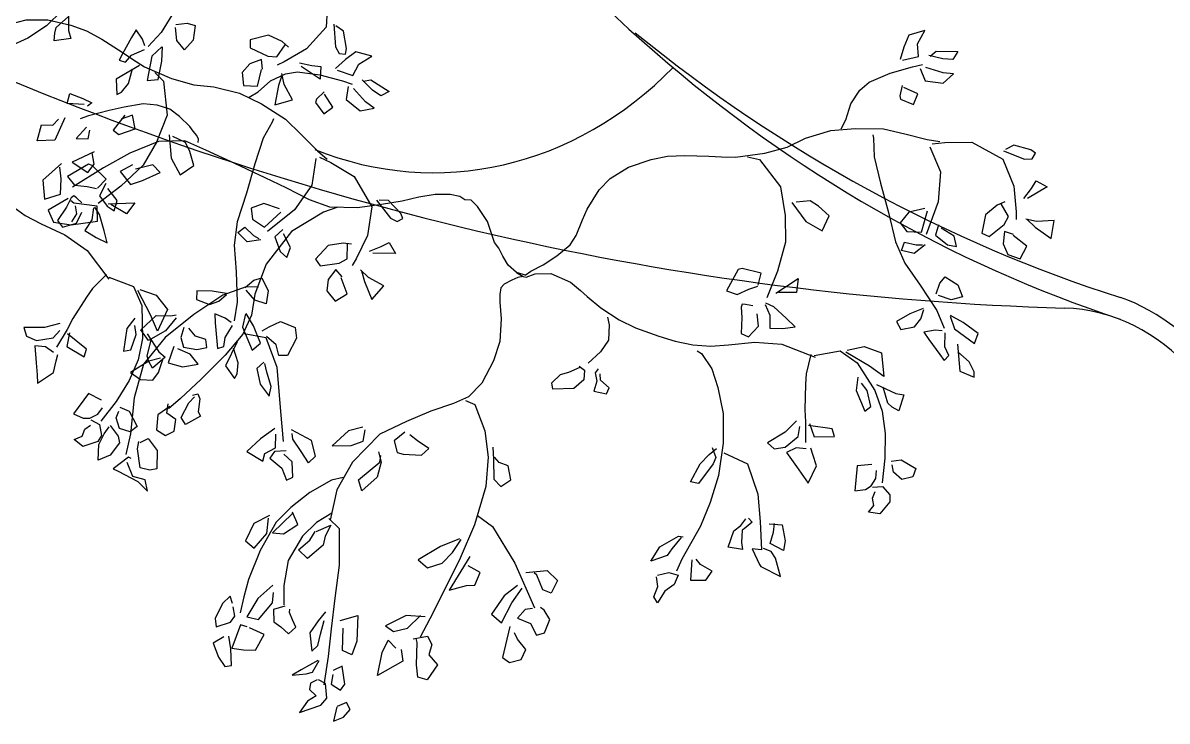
# Model space of a CAD drawing. Header units: millimetres. Extents: x 87938 to 265635, y 330093 to 434310.
# Drawn here: x 233626 to 236087, y 366964 to 368466 of the extents above; entities that cross this region are included whole.
import ezdxf

# ---------------------------------------------------------------- set-up
doc = ezdxf.new("R2010")
doc.units = ezdxf.units.MM

# ---------------------------------------------------------------- blocks, each defined once
blk = doc.blocks.new('A$C02942DF4')
at = {"linetype": 'Continuous'}
for p, q in [((952.6, 2322.6), (928.7, 2299)), ((962.2, 2324.5), (962.4, 2291.6)), ((1129, 2328.8), (1104.5, 2289)), ((943.5, 2296.3), (962.5, 2313.5)), ((1127.4, 2301), (1144.6, 2303.1)), ((1144.6, 2303.1), (1156.8, 2299.4)), ((928.7, 2299), (899.9, 2280.3)), ((940.3, 2276), (941.2, 2287.6)), ((941.2, 2287.6), (943.5, 2296.3)), ((962.4, 2291.6), (965.8, 2279.5)), ((1066.1, 2293), (1058.9, 2281.1)), ((1075.9, 2278.5), (1066.1, 2293)), ((1104.5, 2289), (1084.9, 2267.4)), ((1128.9, 2276.5), (1126.5, 2296.6)), ((1156.8, 2299.4), (1153.8, 2277.1)), ((1369.8, 2301.6), (1372.4, 2266.7)), ((1384.7, 2291), (1373.2, 2299.2)), ((1389.4, 2264.1), (1384.7, 2291)), ((2277.7, 2292.1), (2253, 2284.9)), ((2266.7, 2271.3), (2277.7, 2292.1)), ((899.9, 2280.3), (865.2, 2264.3)), ((965.8, 2279.5), (940.3, 2276)), ((1058.9, 2281.1), (1045.4, 2256.2)), ((1079.7, 2268.1), (1075.9, 2278.5)), ((1140.5, 2262.3), (1128.9, 2276.5)), ((1153.8, 2277.1), (1140.5, 2262.3)), ((1269.3, 2284.7), (1241.4, 2277.5)), ((1241.4, 2277.5), (1241.6, 2265.2)), ((1290.6, 2274.7), (1269.3, 2284.7)), ((1282.1, 2251.3), (1295.1, 2269.9)), ((1300.3, 2266.2), (1290.6, 2274.7)), ((2253, 2284.9), (2245.6, 2266.5)), ((2268.1, 2251.9), (2266.7, 2271.3)), ((1045.4, 2256.2), (1039.9, 2246.3)), ((1050, 2243.2), (1059.3, 2253.9)), ((1059.3, 2253.9), (1078.8, 2262.9)), ((1090.4, 2252.6), (1083.3, 2215)), ((1105.5, 2267), (1090.4, 2252.6)), ((1105.5, 2244.6), (1106.6, 2266.9)), ((1241.6, 2265.2), (1268.4, 2252.4)), ((1268.4, 2252.4), (1282.1, 2251.3)), ((1372.4, 2266.7), (1377.9, 2256.5)), ((1377.9, 2256.5), (1387.9, 2255.5)), ((1403.6, 2259), (1387.7, 2247.1)), ((1387.9, 2255.5), (1389.4, 2264.1)), ((1428.4, 2252.3), (1403.6, 2259)), ((1408.2, 2240.2), (1428.4, 2252.3)), ((2245.6, 2266.5), (2239.9, 2247.1)), ((2243.4, 2246.1), (2268.1, 2251.9)), ((2305.4, 2248.1), (2283.7, 2253.6)), ((2285.9, 2252.6), (2295, 2260.1)), ((2295, 2260.1), (2328.4, 2259.7)), ((2328.4, 2259.7), (2320.8, 2247.1)), ((1071.2, 2238.3), (1035.6, 2217.2)), ((1039.9, 2246.3), (1050, 2243.2)), ((1054.6, 2210.5), (1060.8, 2233.1)), ((1099.9, 2216.7), (1105.5, 2244.6)), ((1240.7, 2240.8), (1229, 2227.4)), ((1258.8, 2247.2), (1240.7, 2240.8)), ((1260.4, 2232.5), (1258.8, 2247.2)), ((1317.3, 2242.1), (1336.2, 2238)), ((1348.8, 2217), (1319.9, 2236.7)), ((1336.2, 2238), (1349.7, 2236.5)), ((1349.7, 2236.5), (1348.8, 2217)), ((1387.7, 2247.1), (1372.7, 2233.4)), ((1399.3, 2222.9), (1408.2, 2240.2)), ((2270.6, 2233.5), (2278.3, 2214.4)), ((2305.7, 2227), (2279.3, 2235.2)), ((2320.8, 2247.1), (2305.4, 2248.1)), ((1035.6, 2217.2), (1036.6, 2193.5)), ((1083.3, 2215), (1099.9, 2216.7)), ((1094.9, 2227.2), (1108.3, 2214)), ((1229, 2227.4), (1231.3, 2207.2)), ((1252.8, 2206.5), (1258.8, 2232.1)), ((1290.5, 2224), (1285.1, 2207.5)), ((1293.7, 2209.1), (1290, 2225.9)), ((1375.2, 2230.7), (1399.3, 2222.9)), ((1429.3, 2200.4), (1413.6, 2216.3)), ((1414.9, 2214.2), (1426.6, 2216)), ((1426.6, 2216), (1455, 2198.3)), ((2321.9, 2225.3), (2305.7, 2227)), ((2305.7, 2210.7), (2321.9, 2225.3)), ((1036.6, 2193.5), (1043.9, 2197.2)), ((1043.9, 2197.2), (1054.6, 2210.5)), ((1108.3, 2214), (1114.1, 2161.5)), ((1231.3, 2207.2), (1252.8, 2206.5)), ((1285.1, 2207.5), (1279.5, 2177.8)), ((1306.4, 2185.4), (1293.7, 2209.1)), ((1354.9, 2197.7), (1343.5, 2186.2)), ((1391.9, 2205.9), (1388.6, 2185.6)), ((1418.6, 2182.2), (1400.3, 2202.8)), ((1441.9, 2191.5), (1429.3, 2200.4)), ((1455, 2198.3), (1441.9, 2191.5)), ((2243.1, 2207.3), (2239.3, 2191.6)), ((2267, 2194.3), (2245.6, 2204.2)), ((2278.3, 2214.4), (2305.7, 2210.7)), ((960.1, 2179.7), (964.5, 2195.3)), ((986.4, 2178), (960.1, 2179.7)), ((964.5, 2195.3), (984.2, 2187.5)), ((984.2, 2187.5), (997.9, 2180.7)), ((997.9, 2180.7), (991.4, 2175.6)), ((1279.5, 2177.8), (1306.4, 2185.4)), ((1343.5, 2186.2), (1341.8, 2181.3)), ((1341.8, 2181.3), (1354.5, 2163.6)), ((1368.6, 2174.2), (1355.4, 2193.8)), ((1388.6, 2185.6), (1410.1, 2168.2)), ((1431.6, 2172.3), (1418.6, 2182.2)), ((2239.3, 2191.6), (2240.4, 2186.5)), ((2240.4, 2186.5), (2260.4, 2178)), ((2260.4, 2178), (2267, 2194.3)), ((1354.5, 2163.6), (1368.6, 2174.2)), ((1410.1, 2168.2), (1431.6, 2172.3)), ((914, 2122.4), (920.9, 2147)), ((920.9, 2147), (938.4, 2146.6)), ((938.4, 2146.6), (946.9, 2155.5)), ((956.5, 2157.5), (941.4, 2123.1)), ((1049, 2161.6), (1030.9, 2138.8)), ((1060.5, 2161.6), (1043.2, 2155.5)), ((1064.9, 2140.8), (1060.5, 2161.6)), ((1114.1, 2161.5), (1097.5, 2120.2)), ((1275.2, 2151.1), (1261.1, 2126.6)), ((1277.2, 2156.3), (1275.2, 2151.1)), ((989.7, 2143.2), (974.1, 2125.8)), ((992.7, 2125.2), (995.2, 2138.8)), ((1030.9, 2138.8), (1039.4, 2132.3)), ((1039.4, 2132.3), (1064.9, 2140.8)), ((1116.7, 2131.6), (1119.8, 2095.9)), ((1142.1, 2119.5), (1122.7, 2128.8)), ((2198.1, 2131.6), (2199.1, 2126.2)), ((941.4, 2123.1), (914, 2122.4)), ((974.1, 2125.8), (992.7, 2125.2)), ((1097.5, 2120.2), (1076.9, 2084.9)), ((1148.9, 2105.8), (1142.1, 2119.5)), ((1261.1, 2126.6), (1248.5, 2086.8)), ((2199.1, 2126.2), (2199.7, 2097.9)), ((2414.3, 2115.6), (2401.9, 2108.8)), ((2440.6, 2108.5), (2414.3, 2115.6)), ((1001.8, 2105.4), (967.8, 2089.4)), ((1001.5, 2086.3), (998.5, 2103.7)), ((1119.8, 2095.9), (1133.8, 2070.3)), ((1154.9, 2084.6), (1148.9, 2105.8)), ((2005.5, 2097.9), (2023.8, 2093.5)), ((2023.8, 2093.5), (2055.9, 2051.6)), ((2199.7, 2097.9), (2209.6, 2057.4)), ((2398.4, 2106.8), (2431, 2094.2)), ((2431, 2094.2), (2442.5, 2094.8)), ((2447.8, 2103.4), (2440.6, 2108.5)), ((2442.5, 2094.8), (2447.8, 2103.4)), ((951.3, 2087.7), (922.8, 2062.1)), ((951, 2063.8), (949.1, 2081.9)), ((992.8, 2086.4), (960.6, 2067.6)), ((967.8, 2089.4), (991.9, 2073.7)), ((991.9, 2073.7), (1001.5, 2086.3)), ((998.7, 2084.4), (992.8, 2086.4)), ((1020.3, 2063.4), (998.7, 2084.4)), ((1060.8, 2085.3), (1041.8, 2075.4)), ((1041.8, 2075.4), (1057.7, 2055)), ((1076.9, 2084.9), (1042.9, 2052.8)), ((1091.7, 2085.6), (1065.1, 2078.8)), ((1103.3, 2073.7), (1091.7, 2085.6)), ((1133.8, 2070.3), (1154.9, 2084.6)), ((1248.5, 2086.8), (1235.6, 2042.1)), ((922.8, 2062.1), (925.5, 2032.5)), ((950.2, 2040.3), (951, 2063.8)), ((960.6, 2067.6), (971.7, 2054.2)), ((1006.6, 2049.8), (1020.3, 2063.4)), ((1019.9, 2057), (1009.7, 2038)), ((1057.7, 2055), (1076.1, 2061.5)), ((1076.1, 2061.5), (1103.3, 2073.7)), ((2209.6, 2057.4), (2221.7, 2012.4)), ((2441.4, 2049.2), (2448.6, 2060.8)), ((2448.6, 2060.8), (2465.9, 2051.6)), ((925.5, 2032.5), (950.2, 2040.3)), ((971.7, 2054.2), (990.9, 2052.1)), ((990.9, 2052.1), (1005.1, 2049)), ((1042.9, 2052.8), (1008, 2026.2)), ((1036.9, 2030.5), (1022.9, 2048.9)), ((1235.6, 2042.1), (1221.4, 1997.8)), ((2055.9, 2051.6), (2063.1, 2007.6)), ((2429.6, 2033.9), (2441.4, 2049.2)), ((2465.9, 2051.6), (2435.7, 2033.9)), ((961.7, 2033.5), (931, 2015.8)), ((966.6, 2034.6), (959.4, 2020.2)), ((970.5, 2026.4), (965.9, 2030.1)), ((970.4, 2037.8), (966.6, 2034.6)), ((974.7, 2034.8), (970.4, 2037.8)), ((1006.4, 2021.9), (970.5, 2026.4)), ((972.4, 2022.6), (974.4, 2010)), ((982.9, 2027.1), (974.7, 2034.8)), ((1006.7, 1998.8), (1006.4, 2021.9)), ((1009.7, 2038), (1021.5, 2021.9)), ((1021.5, 2021.9), (1032.5, 2014.5)), ((1023.2, 2025.4), (1064.3, 2027.1)), ((1051.4, 2009.9), (1027.4, 2024.4)), ((1032.5, 2014.5), (1036.9, 2030.5)), ((1064.3, 2027.1), (1051.4, 2009.9)), ((1262.6, 2026.2), (1243.1, 2018.9)), ((1286.5, 2018), (1262.6, 2026.2)), ((1435.6, 2031.3), (1457, 2003.6)), ((1453.8, 2030.6), (1439.7, 2031.2)), ((1472.6, 2010.9), (1453.8, 2030.6)), ((2073.6, 2027.4), (2094.8, 1998.4)), ((2101.6, 2030.1), (2080.2, 2028.1)), ((2114.5, 2021.9), (2101.6, 2030.1)), ((2130.7, 2007), (2114.5, 2021.9)), ((2388.8, 2023.6), (2370.7, 2008.7)), ((2400.6, 2028.8), (2388.8, 2023.6)), ((2406.3, 2005.9), (2395.1, 2025.7)), ((931, 2015.8), (939, 1997.1)), ((959.4, 2020.2), (945.6, 1999.9)), ((974.4, 2010), (966.7, 1997.8)), ((974.6, 1995.9), (982.6, 2012.9)), ((1000.5, 2019.2), (998.2, 2001.1)), ((1009.7, 2008.9), (1002.5, 2020.4)), ((1017.1, 1984.1), (1009.7, 2008.9)), ((1243.1, 2018.9), (1244.7, 2001.9)), ((1263.6, 1989.7), (1288.5, 2012.9)), ((1353.9, 2012.7), (1304.8, 1982.8)), ((1376.2, 2020.2), (1353.9, 2012.7)), ((1476.1, 2002.8), (1472.6, 2010.9)), ((2063.1, 2007.6), (2063.8, 1966.8)), ((2120, 1983.8), (2130.7, 2007)), ((2221.7, 2012.4), (2232.5, 1967.1)), ((2253, 2012.7), (2240.1, 1996.4)), ((2277.7, 2018.2), (2253, 2012.7)), ((2272.8, 1982.1), (2282.1, 2014.8)), ((2370.7, 2008.7), (2365.2, 1980.4)), ((2399.5, 1994), (2406.3, 2005.9)), ((939, 1997.1), (966.4, 1993.3)), ((945.6, 1999.9), (952.9, 1989.9)), ((952.9, 1989.9), (974.6, 1995.9)), ((966.4, 1993.3), (1006.7, 1998.8)), ((998.2, 2001.1), (987.5, 1984.5)), ((1221.4, 1997.8), (1216.8, 1961.9)), ((1222.4, 1981.6), (1233.2, 1989.8)), ((1233.2, 1989.8), (1246.3, 1977.1)), ((1244.7, 2001.9), (1263.6, 1989.7)), ((1457, 2003.6), (1467.2, 1998.2)), ((1467.2, 1998.2), (1476.1, 2002.8)), ((2094.8, 1998.4), (2120, 1983.8)), ((2240.1, 1996.4), (2250.3, 1982.8)), ((2298.5, 1993.3), (2293.9, 1977.3)), ((2323, 1975.6), (2302.9, 1988.2)), ((2376.4, 1975.3), (2399.5, 1994)), ((2449.4, 1998.4), (2432.7, 2002.2)), ((2434.6, 2001.8), (2447.2, 1989.9)), ((2447.2, 1989.9), (2471.6, 1972.2)), ((2476.3, 1999.8), (2449.4, 1998.4)), ((2471.6, 1972.2), (2476.3, 1999.8)), ((987.5, 1984.5), (1004.7, 1973.7)), ((1004.7, 1973.7), (1021.9, 1965.6)), ((1021.9, 1965.6), (1017.1, 1984.1)), ((1236.8, 1967.3), (1222.4, 1981.6)), ((1258, 1970), (1236.8, 1967.3)), ((1246.3, 1977.1), (1254.7, 1972.4)), ((1304.8, 1982.8), (1265.8, 1933)), ((1291.4, 1986), (1279.2, 1974.7)), ((1279.2, 1974.7), (1287.5, 1952.5)), ((1303.1, 1958.2), (1292.6, 1979.3)), ((2250.3, 1982.8), (2272.8, 1982.1)), ((2293.9, 1977.3), (2312.5, 1962.7)), ((2326.2, 1959.9), (2323, 1975.6)), ((2365.2, 1980.4), (2376.4, 1975.3)), ((2400, 1983.1), (2398.1, 1964)), ((2414, 1978.3), (2400, 1983.1)), ((2434.3, 1960.3), (2413.7, 1976.6)), ((1216.8, 1961.9), (1219.7, 1921.1)), ((1287.5, 1952.5), (1297.8, 1943.1)), ((1297.8, 1943.1), (1303.1, 1958.2)), ((1361.1, 1961.7), (1341.7, 1940.4)), ((1384.3, 1965.2), (1361.1, 1961.7)), ((1397.1, 1963.4), (1384.3, 1965.2)), ((1390.2, 1940.9), (1390.8, 1963.6)), ((1424.6, 1952.7), (1442.6, 1959.7)), ((1442.6, 1959.7), (1454.7, 1965.9)), ((1454.7, 1965.9), (1464.7, 1949.1)), ((2063.8, 1966.8), (2051.3, 1921.8)), ((2232.5, 1967.1), (2247.2, 1934.1)), ((2241.8, 1953.8), (2246.7, 1966.4)), ((2261.5, 1949), (2241.8, 1953.8)), ((2246.7, 1966.4), (2264.5, 1962.3)), ((2278.3, 1962.3), (2261.5, 1949)), ((2264.5, 1962.3), (2274.1, 1962.7)), ((2312.5, 1962.7), (2326.2, 1959.9)), ((2398.1, 1964), (2405.2, 1947.7)), ((2424.4, 1941.2), (2434.3, 1960.3)), ((1341.7, 1940.4), (1348.7, 1930.2)), ((1348.7, 1930.2), (1378.1, 1934.3)), ((1378.1, 1934.3), (1390.2, 1940.9)), ((1464.7, 1949.1), (1429.7, 1949.6)), ((2247.2, 1934.1), (2270.8, 1900.7)), ((2405.2, 1947.7), (2424.4, 1941.2)), ((1219.7, 1921.1), (1221.3, 1874.3)), ((1265.8, 1933), (1248.7, 1886.7)), ((1373, 1924.7), (1361.4, 1909.3)), ((1382.5, 1913.3), (1373, 1924.7)), ((1423.1, 1912.2), (1410.8, 1924.1)), ((1412.2, 1922.8), (1416.8, 1906)), ((1991.1, 1924.5), (1973.3, 1891.8)), ((1997.1, 1925.9), (1991.1, 1924.5)), ((2026.5, 1919.1), (1997.1, 1925.9)), ((2021.8, 1900.3), (2026.5, 1919.1)), ((2051.3, 1921.8), (2035.3, 1880.9)), ((1024.1, 1912.9), (1062, 1898.4)), ((1062, 1898.4), (1075, 1869.3)), ((1233.8, 1897.1), (1246.9, 1908.2)), ((1246.9, 1908.2), (1259.1, 1912)), ((1259.1, 1912), (1269, 1891.7)), ((1361.4, 1909.3), (1359.1, 1891.7)), ((1390.5, 1887.4), (1381.3, 1912)), ((1416.8, 1906), (1428.5, 1878.3)), ((1446.8, 1899.4), (1423.1, 1912.2)), ((1428.5, 1878.3), (1446.8, 1899.4)), ((2007.3, 1894.2), (2021, 1899)), ((2048.7, 1888.1), (2083, 1910.9)), ((2083, 1910.9), (2080.8, 1889.4)), ((2270.8, 1900.7), (2296.4, 1861.5)), ((2295.3, 1887.4), (2300.7, 1903.7)), ((2300.7, 1903.7), (2309.2, 1913.3)), ((2309.2, 1913.3), (2328.2, 1901)), ((2328.2, 1901), (2335.8, 1882.6)), ((1088.3, 1854.9), (1068.6, 1892.3)), ((1071.7, 1893.7), (1097.2, 1885)), ((1097.2, 1885), (1114.6, 1862.9)), ((1199.6, 1885), (1154.7, 1855.7)), ((1159.2, 1892), (1158.9, 1878.3)), ((1183.2, 1891.4), (1159.2, 1892)), ((1204.8, 1887.9), (1183.2, 1891.4)), ((1193.2, 1876.2), (1204.8, 1886.3)), ((1235, 1897.9), (1199.6, 1885)), ((1254.3, 1897.3), (1235, 1897.9)), ((1248.5, 1877.4), (1235.4, 1892.9)), ((1248.7, 1886.7), (1243.5, 1854.3)), ((1269, 1891.7), (1266, 1872)), ((1359.1, 1891.7), (1372.1, 1876.2)), ((1372.1, 1876.2), (1390.5, 1887.4)), ((1973.3, 1891.8), (1989.7, 1886)), ((1989.7, 1886), (2007.3, 1894.2)), ((2080.8, 1889.4), (2052.8, 1889.4)), ((2318, 1878.2), (2298.8, 1884.7)), ((2335.8, 1882.6), (2318, 1878.2)), ((1075, 1869.3), (1076, 1818.5)), ((1158.9, 1878.3), (1178.7, 1870.7)), ((1178.7, 1870.7), (1193.2, 1876.2)), ((1221.3, 1874.3), (1216.9, 1845.6)), ((1266, 1872), (1248.5, 1877.4)), ((1997.1, 1871.4), (1995.5, 1866.6)), ((1995.5, 1866.6), (1996.8, 1850.6)), ((2002.3, 1871), (1997.1, 1871.4)), ((2013.3, 1868.7), (2002.3, 1871)), ((2032.5, 1871), (2039.9, 1854.3)), ((2045.7, 1867), (2033.6, 1873.1)), ((2064.9, 1849.6), (2045.7, 1867)), ((2275.2, 1864.6), (2254.9, 1856.4)), ((2271.4, 1848.6), (2276.1, 1863.2)), ((1064.2, 1850), (1051.7, 1833.7)), ((1073.6, 1831.9), (1097.2, 1853.7)), ((1099, 1830.1), (1088.3, 1854.9)), ((1097.2, 1853.7), (1119.7, 1853.3)), ((1114.6, 1862.9), (1099, 1830.1)), ((1154.7, 1855.7), (1110.8, 1820.3)), ((1127.7, 1850.3), (1111.5, 1830.2)), ((1119.7, 1853.3), (1127.9, 1855)), ((1203.2, 1849.8), (1187, 1856.5)), ((1187, 1856.5), (1187.6, 1842.6)), ((1212.1, 1843.3), (1203.2, 1849.8)), ((1234.2, 1856.5), (1229.6, 1836.2)), ((1243.5, 1854.3), (1230.1, 1825.4)), ((1246.6, 1837.9), (1235.2, 1857.1)), ((1790.3, 1851.6), (1793.1, 1839.7)), ((1996.8, 1850.6), (1995.5, 1826.1)), ((2022.4, 1837.7), (2020.4, 1856.4)), ((2039.9, 1854.3), (2039.4, 1834.6)), ((2078.6, 1836.3), (2064.9, 1849.6)), ((2254.9, 1856.4), (2234.1, 1844.5)), ((2261.8, 1836.3), (2271.4, 1848.6)), ((2296.4, 1861.5), (2307.5, 1834.6)), ((2316.6, 1853), (2323.2, 1833.2)), ((2336.9, 1843.4), (2317.2, 1854)), ((925.2, 1835.4), (893.5, 1835.5)), ((893.5, 1835.5), (897.6, 1822.3)), ((948.9, 1841.4), (925.2, 1835.4)), ((938.5, 1819.4), (948.8, 1831.1)), ((1051.7, 1833.7), (1046.6, 1799.3)), ((1066.3, 1824.9), (1064.4, 1838.7)), ((1085.4, 1815.5), (1073.6, 1831.9)), ((1111.5, 1830.2), (1085.4, 1815.5)), ((1139.7, 1835.3), (1134.8, 1820.3)), ((1157.6, 1822.3), (1146.9, 1834.6)), ((1187.6, 1842.6), (1190.1, 1814.4)), ((1202.9, 1820.2), (1214.2, 1838.4)), ((1229.6, 1836.2), (1244.5, 1800.9)), ((1257.3, 1811.5), (1246.6, 1837.9)), ((1259.6, 1830.2), (1270.3, 1836.6)), ((1270.3, 1836.6), (1287.8, 1844.8)), ((1287.8, 1844.8), (1310.3, 1835.3)), ((1310.3, 1835.3), (1312.3, 1819.3)), ((1793.1, 1839.7), (1791.7, 1816.2)), ((2007, 1821.3), (2022.4, 1837.7)), ((2039.4, 1834.6), (2059.7, 1834.2)), ((2059.7, 1834.2), (2078.6, 1836.3)), ((2234.1, 1844.5), (2240.9, 1832.5)), ((2240.9, 1832.5), (2261.8, 1836.3)), ((2293.6, 1831.2), (2276.3, 1828.5)), ((2276.3, 1828.5), (2284, 1816.9)), ((2304.6, 1830.2), (2293.6, 1831.2)), ((2323.2, 1833.2), (2354.2, 1810.7)), ((2359.7, 1826.4), (2336.9, 1843.4)), ((897.6, 1822.3), (913.2, 1815.6)), ((913.2, 1815.6), (938.5, 1819.4)), ((964, 1827.5), (959.7, 1806.2)), ((989.7, 1802.3), (961, 1825.7)), ((1058.2, 1801), (1066.3, 1824.9)), ((1076, 1818.5), (1069.2, 1785.7)), ((1110.8, 1820.3), (1077.7, 1779.4)), ((1083, 1825.5), (1101.3, 1798.1)), ((1083, 1791.6), (1089.4, 1816.4)), ((1134.8, 1820.3), (1138.9, 1805.3)), ((1173.2, 1816.9), (1157.6, 1822.3)), ((1174.8, 1804.6), (1173.2, 1816.9)), ((1190.1, 1814.4), (1191, 1803.1)), ((1201.1, 1806.1), (1202.9, 1820.2)), ((1230.1, 1825.4), (1203.2, 1793)), ((1221.4, 1813.7), (1203.4, 1776.5)), ((1244.5, 1800.9), (1257.3, 1811.5)), ((1281.5, 1809), (1266.5, 1821.6)), ((1312.3, 1819.3), (1298.8, 1792.7)), ((1791.7, 1816.2), (1779.6, 1798.1)), ((1995.5, 1826.1), (2007, 1821.3)), ((2284, 1816.9), (2300.7, 1794.1)), ((2308.7, 1805.6), (2309, 1827.1)), ((2354.2, 1810.7), (2359.7, 1826.4)), ((927.2, 1805.9), (910.8, 1807.5)), ((910.8, 1807.5), (912.4, 1781)), ((939.4, 1797), (927.2, 1805.9)), ((943.5, 1784.1), (945.8, 1793.9)), ((959.7, 1806.2), (986.6, 1790.3)), ((986.6, 1790.3), (989.7, 1802.3)), ((1046.6, 1799.3), (1058.2, 1801)), ((1101.3, 1798.1), (1110.8, 1789.9)), ((1124.1, 1806.3), (1115.3, 1781.4)), ((1149.1, 1794.4), (1130.4, 1802.6)), ((1138.9, 1805.3), (1159.2, 1801.9)), ((1161.7, 1779.4), (1149.1, 1794.4)), ((1159.2, 1801.9), (1174.8, 1804.6)), ((1203.2, 1793), (1166.2, 1756.2)), ((1191, 1803.1), (1201.1, 1806.1)), ((1223, 1781.3), (1215.7, 1803.7)), ((1285.4, 1792.4), (1281.5, 1809)), ((1779.6, 1798.1), (1760.7, 1780.8)), ((1927.8, 1799.5), (1934.7, 1795.4)), ((1934.7, 1795.4), (1950.4, 1771.9)), ((2107.7, 1792.4), (2147.6, 1799.5)), ((2147.6, 1799.5), (2173.8, 1781.4)), ((2192.7, 1776), (2156.5, 1797.8)), ((2158.4, 1800.5), (2184.7, 1806.3)), ((2184.7, 1806.3), (2211.1, 1796.4)), ((2211.1, 1796.4), (2214.6, 1760.3)), ((2300.7, 1794.1), (2307.3, 1784.9)), ((2314.5, 1792.7), (2308.7, 1805.6)), ((2327.9, 1809.7), (2331.7, 1768.5)), ((2346, 1782.8), (2328.2, 1798.1)), ((912.4, 1781), (914, 1762.5)), ((939.4, 1766.3), (943.5, 1784.1)), ((1069.2, 1785.7), (1055.4, 1754.2)), ((1085.7, 1783.8), (1057.5, 1766.1)), ((1077.7, 1779.4), (1063.3, 1727.6)), ((1085.9, 1783.1), (1083, 1791.6)), ((1103.8, 1788.3), (1085.7, 1783.8)), ((1091.5, 1772.9), (1085.9, 1783.1)), ((1110.8, 1789.9), (1091.5, 1772.9)), ((1100.5, 1766.1), (1107.7, 1787.6)), ((1115.3, 1781.4), (1137.5, 1775)), ((1137.5, 1775), (1161.7, 1779.4)), ((1203.4, 1776.5), (1217.4, 1757.2)), ((1221.4, 1764.4), (1223, 1781.3)), ((1262.6, 1782.1), (1251.6, 1772.6)), ((1267, 1767.1), (1264, 1780.4)), ((1298.8, 1792.7), (1285.4, 1792.4)), ((1746.7, 1776.3), (1754.9, 1769.9)), ((2173.8, 1781.4), (2201, 1738.5)), ((2214.6, 1760.3), (2192.7, 1776)), ((2307.3, 1784.9), (2314.5, 1792.7)), ((2353.4, 1767.5), (2346, 1782.8)), ((914, 1762.5), (914.6, 1750.2)), ((914.6, 1750.2), (939.4, 1766.3)), ((1057.5, 1766.1), (1072.8, 1755.6)), ((1092, 1754.5), (1100.5, 1766.1)), ((1217.4, 1757.2), (1221.4, 1764.4)), ((1251.6, 1772.6), (1256.6, 1748.4)), ((1273.6, 1745), (1267, 1767.1)), ((1704.7, 1750.5), (1717.9, 1763.4)), ((1717.9, 1763.4), (1731.1, 1767.1)), ((1731.1, 1767.1), (1748.1, 1774.3)), ((1754.9, 1769.9), (1753.8, 1754.9)), ((1775.8, 1771.9), (1771.1, 1765.8)), ((1771.1, 1765.8), (1773.9, 1753.2)), ((1779.6, 1754.5), (1779.1, 1764.4)), ((1950.4, 1771.9), (1959.6, 1743.3)), ((2174.6, 1759.3), (2172.4, 1738.9)), ((2331.7, 1768.5), (2353.7, 1759.3)), ((2353.7, 1759.3), (2353.4, 1767.5)), ((1055.4, 1754.2), (1035.4, 1721.7)), ((1072.8, 1755.6), (1092, 1754.5)), ((1166.2, 1756.2), (1134.4, 1726.3)), ((1256.6, 1748.4), (1270.6, 1730)), ((1270.6, 1730), (1273.6, 1745)), ((1706.4, 1740.6), (1704.7, 1750.5)), ((1738.8, 1741.9), (1706.4, 1740.6)), ((1753.8, 1754.9), (1738.8, 1741.9)), ((1773.9, 1753.2), (1769.5, 1737.5)), ((1792.8, 1743), (1779.6, 1754.5)), ((1788.7, 1733.4), (1792.8, 1743)), ((1959.6, 1743.3), (1968.1, 1703.1)), ((2189.4, 1738.9), (2180.6, 1749.8)), ((2203.4, 1748.1), (2233.3, 1734.1)), ((2220.9, 1719.1), (2213.5, 1743.6)), ((992.9, 1733.9), (969.9, 1702.8)), ((1013.2, 1723.6), (992.9, 1733.9)), ((1063.3, 1727.6), (1057.7, 1672.1)), ((1134.4, 1726.3), (1115.7, 1710.3)), ((1147.4, 1719.5), (1155.7, 1728.7)), ((1152.9, 1731.7), (1161.1, 1733.8)), ((1161.1, 1733.8), (1164.2, 1725.9)), ((1164.2, 1725.9), (1161.7, 1705.8)), ((1572.1, 1723.2), (1586.5, 1717.4)), ((1769.5, 1737.5), (1788.7, 1733.4)), ((2172.4, 1738.9), (2185.8, 1706.8)), ((2194.9, 1714.3), (2189.4, 1738.9)), ((2201, 1738.5), (2212.2, 1706.8)), ((2233.3, 1734.1), (2245.6, 1732.1)), ((2245.6, 1732.1), (2237.9, 1707.5)), ((1007.2, 1702.5), (1014.3, 1712.1)), ((1035.4, 1721.7), (1012.2, 1691.6)), ((1035.4, 1696.6), (1039.8, 1707.1)), ((1041.2, 1713), (1055.6, 1706.7)), ((1055.6, 1706.7), (1067.8, 1683.4)), ((1118.1, 1714.3), (1099.7, 1701.1)), ((1113.1, 1703.8), (1115.3, 1718.4)), ((1135.6, 1697), (1147.4, 1719.5)), ((1161.7, 1705.8), (1165, 1699)), ((1586.5, 1717.4), (1601.9, 1676.9)), ((2185.8, 1706.8), (2194.9, 1714.3)), ((2212.2, 1706.8), (2216.8, 1672.8)), ((2227.8, 1713.3), (2220.9, 1719.1)), ((2237.9, 1707.5), (2227.8, 1713.3)), ((969.9, 1702.8), (984.8, 1696.2)), ((984.8, 1696.2), (995.1, 1696.3)), ((995.1, 1696.3), (1007.2, 1702.5)), ((996.4, 1693.6), (1009.8, 1686.6)), ((1040.6, 1680.3), (1035.4, 1696.6)), ((1099.7, 1701.1), (1097.5, 1678.2)), ((1127.4, 1694.2), (1113.1, 1703.8)), ((1124.7, 1676.2), (1127.4, 1694.2)), ((1141.9, 1686.4), (1135.6, 1697)), ((1165, 1699), (1141.9, 1686.4)), ((1968.1, 1703.1), (1967.8, 1657.8)), ((2080.5, 1692.2), (2063.2, 1674.8)), ((2100.5, 1688.1), (2107.9, 1667.7)), ((983.1, 1668.5), (987.3, 1679.1)), ((987.3, 1679.1), (996.3, 1685.6)), ((1008.9, 1655.8), (1017.1, 1672.1)), ((1009.8, 1686.6), (1012.9, 1669.6)), ((1017.1, 1672.1), (1024.8, 1683)), ((1026.2, 1684.7), (1038.8, 1668.7)), ((1057, 1675.1), (1040.6, 1680.3)), ((1057.7, 1672.1), (1050.5, 1640.1)), ((1067.8, 1683.4), (1057, 1675.1)), ((1097.5, 1678.2), (1111.2, 1669.7)), ((1111.2, 1669.7), (1124.7, 1676.2)), ((1279.1, 1680.3), (1257.1, 1664.6)), ((1280.4, 1650.6), (1281, 1671.4)), ((1304.6, 1678.9), (1335.3, 1662.6)), ((1307, 1663.9), (1306, 1672.8)), ((1392.6, 1676.9), (1367.4, 1653.7)), ((1414.3, 1682.3), (1392.6, 1676.9)), ((1414.8, 1660.9), (1417.9, 1678.2)), ((1479, 1674.5), (1462.6, 1661.2)), ((1498.2, 1661.5), (1486.4, 1670.4)), ((1601.9, 1676.9), (1607.1, 1636)), ((2063.2, 1674.8), (2036.1, 1658.5)), ((2083, 1668), (2085.7, 1683.3)), ((2135.6, 1679.9), (2098.9, 1685)), ((2139.2, 1668), (2135.6, 1679.9)), ((2216.8, 1672.8), (2216.4, 1634.6)), ((970.8, 1663.6), (983.1, 1668.5)), ((984.4, 1652.6), (970.8, 1663.6)), ((1007.3, 1660.3), (984.4, 1652.6)), ((1012.9, 1669.6), (1007.3, 1660.3)), ((1007.8, 1631.6), (1008.9, 1655.8)), ((1040.7, 1658.5), (1026.2, 1639.1)), ((1038.8, 1668.7), (1040.7, 1658.5)), ((1068.4, 1648.9), (1070.1, 1660.2)), ((1072.5, 1658.8), (1084.6, 1664.9)), ((1084.6, 1664.9), (1098.6, 1646.6)), ((1257.1, 1664.6), (1236.3, 1644.9)), ((1319.9, 1645.2), (1307, 1663.9)), ((1335.3, 1662.6), (1341.1, 1637.4)), ((1367.4, 1653.7), (1396.5, 1654)), ((1396.5, 1654), (1414.8, 1660.9)), ((1462.6, 1661.2), (1467, 1643.5)), ((1515.8, 1649.6), (1498.2, 1661.5)), ((1967.8, 1657.8), (1960.6, 1608.1)), ((2036.1, 1658.5), (2046.5, 1649.3)), ((2063.2, 1651.7), (2083, 1668)), ((2107.9, 1667.7), (2139.2, 1668)), ((1026.2, 1639.1), (1007.8, 1631.6)), ((1054.7, 1636.3), (1030.9, 1618.3)), ((1058.6, 1634), (1054.7, 1636.3)), ((1072.3, 1620), (1068.4, 1648.9)), ((1098.6, 1646.6), (1098.1, 1618.3)), ((1236.3, 1644.9), (1260.7, 1630.2)), ((1260.7, 1630.2), (1264, 1641.8)), ((1264, 1641.8), (1280.4, 1650.6)), ((1278.8, 1644.9), (1271.4, 1634.6)), ((1296.9, 1646.2), (1278.8, 1644.9)), ((1305.7, 1629.2), (1293.1, 1640.8)), ((1331.2, 1627.5), (1319.9, 1645.2)), ((1341.1, 1637.4), (1331.2, 1627.5)), ((1438.7, 1644.5), (1442.8, 1628.8)), ((1440.3, 1628.8), (1442.3, 1638.7)), ((1467, 1643.5), (1476.3, 1641.1)), ((1476.3, 1641.1), (1504.8, 1639.4)), ((1504.8, 1639.4), (1515.8, 1649.6)), ((1607.1, 1636), (1603.2, 1591.4)), ((1614, 1651.7), (1615.1, 1632.9)), ((1623.8, 1628.2), (1616.7, 1636)), ((1932.4, 1625.8), (1946.4, 1640.4)), ((1946.4, 1640.4), (1957.6, 1649.6)), ((1951, 1651.3), (1956.5, 1635.7)), ((1956.5, 1635.7), (1952.4, 1626.1)), ((2046.5, 1649.3), (2063.2, 1651.7)), ((2080.2, 1650.6), (2065.4, 1643.5)), ((2065.4, 1643.5), (2080.5, 1621.7)), ((2095.3, 1649.3), (2080.2, 1650.6)), ((2105.5, 1640.4), (2102.4, 1650)), ((2111.2, 1623), (2105.5, 1640.4)), ((1030.9, 1618.3), (1038.5, 1614.9)), ((1061, 1606.7), (1052.2, 1628.2)), ((1087.1, 1616.2), (1072.3, 1620)), ((1098.1, 1618.3), (1087.1, 1616.2)), ((1271.4, 1634.6), (1290, 1619.3)), ((1290, 1619.3), (1297.2, 1600.9)), ((1307, 1605.7), (1305.7, 1629.2)), ((1408, 1601.2), (1440.3, 1628.8)), ((1442.8, 1628.8), (1436.5, 1605.7)), ((1615.1, 1632.9), (1615.6, 1602.3)), ((1637.5, 1623), (1623.8, 1628.2)), ((1641.7, 1601.2), (1637.5, 1623)), ((1917.6, 1598.5), (1932.4, 1625.8)), ((1952.4, 1626.1), (1930.2, 1595.8)), ((2080.5, 1621.7), (2091.5, 1606.7)), ((2098.3, 1596.5), (2111.2, 1623)), ((2173.8, 1623), (2170.2, 1584.6)), ((2196.5, 1624.8), (2173.8, 1623)), ((2216.4, 1634.6), (2212.2, 1596.8)), ((2225.9, 1630.2), (2241.5, 1632.2)), ((2229.4, 1613.2), (2227.8, 1624.4)), ((2241.5, 1632.2), (2264, 1618.6)), ((2264, 1618.6), (2259.1, 1606)), ((1038.5, 1614.9), (1068.7, 1598.9)), ((1079.9, 1601.2), (1061, 1606.7)), ((1083.5, 1584.2), (1079.9, 1601.2)), ((1297.2, 1600.9), (1307, 1605.7)), ((1366.3, 1600.9), (1332.9, 1581.8)), ((1384.4, 1605), (1366.3, 1600.9)), ((1412.9, 1584.6), (1408, 1601.2)), ((1436.5, 1605.7), (1412.9, 1584.6)), ((1615.6, 1602.3), (1626.6, 1591.4)), ((1626.6, 1591.4), (1641.7, 1601.2)), ((1960.6, 1608.1), (1948.1, 1566.5)), ((2091.5, 1606.7), (2098.3, 1596.5)), ((2195.1, 1592.1), (2202.3, 1603.6)), ((2202.3, 1603.6), (2203.4, 1615.6)), ((2242.3, 1601.9), (2229.4, 1613.2)), ((2259.1, 1606), (2242.3, 1601.9)), ((1068.7, 1598.9), (1083.5, 1584.2)), ((1603.2, 1591.4), (1585.8, 1532.1)), ((1930.2, 1595.8), (1917.6, 1598.5)), ((2170.2, 1584.6), (2186.4, 1586.6)), ((2186.4, 1586.6), (2195.1, 1592.1)), ((2197.3, 1573.3), (2201.7, 1583.5)), ((2197.6, 1590.3), (2212.7, 1591.4)), ((2212.7, 1591.4), (2224.2, 1578.4)), ((1332.9, 1581.8), (1303.8, 1558.7)), ((1948.1, 1566.5), (1933.1, 1530.1)), ((2199.3, 1562.1), (2197.3, 1573.3)), ((2224.2, 1567.5), (2208.6, 1549.1)), ((2224.2, 1578.4), (2224.2, 1567.5)), ((1306.5, 1549.8), (1275.5, 1520.2)), ((1303.8, 1558.7), (1281.2, 1536.5)), ((1314.5, 1532.8), (1306.2, 1551.9)), ((2191.3, 1551.5), (2199.3, 1562.1)), ((2208.6, 1549.1), (2191.3, 1551.5)), ((1247, 1534.1), (1234.4, 1507.9)), ((1271.1, 1546.7), (1247, 1534.1)), ((1281.2, 1536.5), (1256.9, 1492.6)), ((1267, 1519.2), (1269.5, 1542.7)), ((1292.5, 1518.5), (1314.5, 1532.8)), ((1342.7, 1522.2), (1365.2, 1531.8)), ((1365.2, 1531.8), (1356.7, 1514.7)), ((1362.4, 1542), (1378.1, 1526.6)), ((1585.8, 1532.1), (1563.9, 1481)), ((1933.1, 1530.1), (1904.6, 1479.6)), ((1984.5, 1523.2), (1994.9, 1531.4)), ((1994.9, 1531.4), (2002.9, 1541.6)), ((2012.5, 1536.5), (2000.1, 1526)), ((2007, 1542.3), (2012.5, 1536.5)), ((2038.8, 1533.8), (2058.8, 1532.1)), ((2045.1, 1520.9), (2047, 1534.5)), ((2058.8, 1532.1), (2063.2, 1507.6)), ((1247.5, 1496.3), (1267, 1519.2)), ((1275.5, 1520.2), (1292.5, 1518.5)), ((1333.1, 1508.9), (1341.1, 1522.2)), ((1356.7, 1514.7), (1353.4, 1501.1)), ((1378.1, 1526.6), (1378.1, 1470.1)), ((1870.7, 1498.7), (1899.2, 1514.7)), ((1903.3, 1513), (1889.1, 1495.6)), ((1899.2, 1514.7), (1906.6, 1514)), ((1975.7, 1498), (1984.5, 1523.2)), ((1997.1, 1523.9), (1996, 1505.2)), ((2000.1, 1526), (1997.1, 1523.9)), ((2040.2, 1503.8), (2045.1, 1520.9)), ((1234.4, 1507.9), (1247.5, 1496.3)), ((1315.8, 1493.6), (1333.1, 1508.9)), ((1353.4, 1501.1), (1329.3, 1480.3)), ((1533.6, 1499.1), (1499.3, 1478.3)), ((1562.9, 1510.6), (1533.6, 1499.1)), ((1552.2, 1489.9), (1565.7, 1509.6)), ((1856.7, 1476.2), (1870.7, 1498.7)), ((1889.1, 1495.6), (1881.7, 1485.1)), ((1997.7, 1494.3), (1975.7, 1498)), ((1996, 1505.2), (1997.7, 1494.3)), ((2026.2, 1493.6), (2012.5, 1495.6)), ((2012.5, 1495.6), (2023.7, 1471.1)), ((2041.8, 1491.2), (2030, 1496)), ((2060.8, 1492.6), (2040.2, 1503.8)), ((2063.2, 1507.6), (2060.8, 1492.6)), ((1256.9, 1492.6), (1238.6, 1448.3)), ((1329.3, 1480.3), (1315.8, 1493.6)), ((1499.3, 1478.3), (1513.6, 1466)), ((1536.3, 1473.2), (1552.2, 1489.9)), ((1563.9, 1481), (1543.9, 1440.8)), ((1578.9, 1483.4), (1547, 1431.9)), ((1881.7, 1485.1), (1856.7, 1476.2)), ((1904.6, 1479.6), (1896.4, 1461.2)), ((1919.8, 1478.3), (1917.6, 1447.3)), ((1933.2, 1471.5), (1926.4, 1479.6)), ((2048.4, 1481.3), (2041.8, 1491.2)), ((2055.8, 1453.1), (2048.4, 1481.3)), ((1378.1, 1470.1), (1371.6, 1419.7)), ((1513.6, 1466), (1536.3, 1473.2)), ((1594.8, 1458.9), (1576.4, 1469.4)), ((1664.7, 1458.9), (1697.6, 1461.9)), ((1697.6, 1461.9), (1713.5, 1446.9)), ((1867.1, 1455.1), (1884.4, 1459.2)), ((1884.4, 1459.2), (1898.9, 1455.1)), ((1951.3, 1460.9), (1933.2, 1471.5)), ((1941.4, 1447.3), (1951.3, 1460.9)), ((2023.7, 1471.1), (2025.9, 1468.1)), ((2025.9, 1468.1), (2055.8, 1453.1)), ((1238.6, 1448.3), (1231.7, 1421.7)), ((1586.5, 1439.4), (1594.8, 1458.9)), ((1681.7, 1454.8), (1677.6, 1458.5)), ((1691, 1432.6), (1681.7, 1454.8)), ((1713.5, 1446.9), (1703.9, 1427.5)), ((1867.4, 1437.4), (1865.5, 1452.4)), ((1898.9, 1455.1), (1892.9, 1440.8)), ((1917.6, 1447.3), (1941.4, 1447.3)), ((1276.1, 1439.4), (1253, 1419.3)), ((1275.5, 1412.5), (1277.4, 1428.2)), ((1543.9, 1440.8), (1517.4, 1387.7)), ((1547, 1431.9), (1573.6, 1439.1)), ((1573.6, 1439.1), (1586.5, 1439.4)), ((1651.8, 1438.8), (1631.8, 1423.1)), ((1643.3, 1412.2), (1659.2, 1435)), ((1703.9, 1427.5), (1691, 1432.6)), ((1861.4, 1421.4), (1867.4, 1437.4)), ((1878.4, 1430.2), (1867.1, 1412.5)), ((1892.9, 1440.8), (1878.4, 1430.2)), ((1198.7, 1411.2), (1187.7, 1388.3)), ((1210.5, 1422.8), (1198.7, 1411.2)), ((1214.1, 1411.2), (1210.5, 1422.8)), ((1217.9, 1391.8), (1215.2, 1406.4)), ((1231.7, 1421.7), (1225.8, 1397.2)), ((1253, 1419.3), (1236.3, 1391.1)), ((1254.1, 1387), (1275.5, 1412.5)), ((1294.4, 1407.4), (1277.2, 1402)), ((1371.6, 1419.7), (1366, 1372.3)), ((1631.8, 1423.1), (1612.3, 1395.2)), ((1627.7, 1381.5), (1643.3, 1412.2)), ((1867.1, 1412.5), (1861.4, 1421.4)), ((1211.3, 1382.9), (1217.9, 1391.8)), ((1236.3, 1391.1), (1254.1, 1387)), ((1277.2, 1402), (1277.7, 1383.2)), ((1301.8, 1397.5), (1302.4, 1402.7)), ((1306.2, 1386.3), (1301.8, 1397.5)), ((1357, 1398.6), (1345.7, 1384.9)), ((1379.7, 1385.3), (1406.9, 1393.1)), ((1406.9, 1393.1), (1405.2, 1353.3)), ((1480.9, 1392.8), (1449.4, 1377.1)), ((1510.3, 1390.7), (1480.9, 1392.8)), ((1483.1, 1373.7), (1503.2, 1392.8)), ((1612.3, 1395.2), (1627.7, 1381.5)), ((1663.6, 1402.3), (1651.8, 1388.7)), ((1651.8, 1388.7), (1672.1, 1380.5)), ((1674.9, 1403.7), (1663.6, 1402.3)), ((1693, 1401.3), (1687.5, 1405)), ((1701.5, 1386.6), (1693, 1401.3)), ((1187.7, 1388.3), (1189.1, 1375.7)), ((1189.1, 1375.7), (1211.3, 1382.9)), ((1226.4, 1378.8), (1213.2, 1343)), ((1236.8, 1375.7), (1226.4, 1378.8)), ((1262.9, 1363.8), (1240.1, 1374)), ((1277.7, 1383.2), (1288.7, 1375.4)), ((1288.7, 1375.4), (1300.5, 1364.8)), ((1300.5, 1364.8), (1311.4, 1375.1)), ((1311.4, 1375.1), (1306.2, 1386.3)), ((1345.7, 1384.9), (1333.1, 1366.5)), ((1349.6, 1364.5), (1355, 1385.3)), ((1366, 1372.3), (1361.1, 1329.8)), ((1383, 1339.3), (1384.4, 1373.4)), ((1449.4, 1377.1), (1461.7, 1368.6)), ((1461.7, 1368.6), (1483.1, 1373.7)), ((1517.4, 1387.7), (1502.6, 1359.7)), ((1640, 1376.1), (1629, 1328.4)), ((1672.1, 1380.5), (1681.4, 1362.8)), ((1693.5, 1366.5), (1701.5, 1386.6)), ((1200.9, 1360.1), (1184.7, 1350.2)), ((1211.6, 1341.7), (1208.6, 1361.4)), ((1249.7, 1339.6), (1262.9, 1363.8)), ((1333.1, 1366.5), (1336.1, 1338.3)), ((1345.4, 1347.1), (1349.6, 1364.5)), ((1443.9, 1336.2), (1453.5, 1355.3)), ((1453.5, 1355.3), (1465.3, 1343)), ((1491.6, 1357.3), (1513.9, 1361.4)), ((1497.9, 1351.6), (1496.3, 1357.7)), ((1513.9, 1361.4), (1520.2, 1348.2)), ((1652.1, 1356.7), (1647.4, 1366.2)), ((1665, 1340.7), (1652.1, 1356.7)), ((1681.4, 1362.8), (1693.5, 1366.5)), ((1184.7, 1350.2), (1192.7, 1328.7)), ((1212.7, 1316.1), (1211.6, 1341.7)), ((1213.2, 1343), (1231.3, 1340.3)), ((1231.3, 1340.3), (1249.7, 1339.6)), ((1336.1, 1338.3), (1345.4, 1347.1)), ((1397.6, 1332.5), (1383, 1339.3)), ((1405.2, 1353.3), (1397.6, 1332.5)), ((1437.1, 1300.5), (1443.9, 1336.2)), ((1473.3, 1340.7), (1476, 1322.9)), ((1497.1, 1317.2), (1497.9, 1351.6)), ((1520.2, 1348.2), (1516, 1332.5)), ((1657.6, 1325.3), (1665, 1340.7)), ((1192.7, 1328.7), (1202.3, 1314.4)), ((1345.4, 1323.6), (1319.9, 1309.7)), ((1337.2, 1305.9), (1347.6, 1323.6)), ((1361.1, 1329.8), (1354.5, 1286.2)), ((1476, 1322.9), (1437.1, 1300.5)), ((1516, 1332.5), (1528.9, 1317.2)), ((1629, 1328.4), (1639.5, 1320.9)), ((1639.5, 1320.9), (1657.6, 1325.3)), ((1202.3, 1314.4), (1212.7, 1316.1)), ((1319.9, 1309.7), (1305.7, 1301.1)), ((1305.7, 1301.1), (1327.6, 1303.5)), ((1327.6, 1303.5), (1337.2, 1305.9)), ((1368.5, 1302.5), (1365.7, 1287.2)), ((1382.7, 1315.1), (1369, 1308.3)), ((1386.9, 1287.2), (1382.7, 1315.1)), ((1498.8, 1298.4), (1497.1, 1317.2)), ((1528.9, 1317.2), (1513.3, 1294)), ((1334.2, 1289.2), (1332.6, 1279.3)), ((1344.1, 1294), (1334.2, 1289.2)), ((1357.2, 1288.5), (1346.5, 1294)), ((1359.2, 1265.7), (1357.2, 1288.5)), ((1365.7, 1287.2), (1380.3, 1278.3)), ((1380.3, 1278.3), (1386.9, 1287.2)), ((1513.3, 1294), (1498.8, 1298.4)), ((1342.7, 1269.5), (1329.3, 1261.3)), ((1332.6, 1279.3), (1342.7, 1269.5)), ((1349.8, 1255.2), (1359.2, 1265.7)), ((1329.3, 1261.3), (1316.9, 1243.9)), ((1316.9, 1243.9), (1349.8, 1255.2)), ((1374.5, 1252.8), (1369.6, 1230.6)), ((1389.1, 1259.2), (1374.8, 1253.1)), ((1384.7, 1236.8), (1394.8, 1248.3)), ((1394.8, 1248.3), (1389.1, 1259.2)), ((1369.6, 1230.6), (1384.7, 1236.8))]:
    blk.add_line(p, q, dxfattribs=at)
for points in [[(1333, 2405), (1343.1, 2388.4), (1361.2, 2350.9), (1358.1, 2296.9), (1328.1, 2263.9), (1293.6, 2243.6), (1282.9, 2238.5)], [(873.6, 2301.9), (897.2, 2308), (930.3, 2308.2), (966, 2300.2), (990.2, 2291.5), (1013.4, 2278.6), (1044.7, 2258.8), (1060.6, 2247.7), (1078.9, 2236.2), (1120.5, 2218.2), (1154.6, 2208.2), (1185.5, 2205.4), (1225.2, 2195.7), (1258.7, 2179), (1295.5, 2155.6), (1319.6, 2132.2), (1344.6, 2107.1), (1359.4, 2094.2)], [(704.9, 2248.4), (708.3, 2245.2), (722.7, 2242.4), (743.6, 2230.2), (762.4, 2203.6), (768.7, 2184.3), (772.8, 2171.5), (781.7, 2145.7), (796.5, 2115.2), (811.6, 2091.4), (835.4, 2061.8), (853.1, 2042.4), (873.3, 2023.8), (895.6, 2007.5), (920.2, 1995), (956.9, 1977.9), (990.9, 1953.7), (1024.2, 1910)], [(2149.3, 2140.5), (2156.5, 2154.8), (2164, 2179), (2178.1, 2200.1), (2192.2, 2212.4), (2224.3, 2226.3), (2258.7, 2236.2), (2274.1, 2239.6)], [(1240, 2189.2), (1253.6, 2197.7), (1272.6, 2214.5), (1295.5, 2225.2), (1313.9, 2228.4), (1348.6, 2223.7), (1383.2, 2214.4), (1398.1, 2209.3)], [(1161.6, 2119.7), (1161.9, 2124.8), (1159.6, 2130.6), (1153.7, 2137.4), (1148.5, 2144.2), (1132.8, 2159.6), (1118, 2170.8), (1098.7, 2177.3), (1077.1, 2179.3), (1047.9, 2174.2), (1024.7, 2169.1), (992.9, 2160.6), (980.1, 2156.2)], [(1663.8, 1915.7), (1672.6, 1921.8), (1691.3, 1932), (1712.6, 1945.6), (1732.9, 1962.3), (1742.4, 1977), (1751.9, 2000.8), (1758.8, 2017.2), (1777.5, 2047.2), (1794.5, 2064.5), (1822.7, 2081.9), (1857.4, 2093.5), (1882.6, 2098.6), (1909.2, 2099.6), (1946.2, 2098.9), (1965.5, 2097.6), (1987.1, 2097.2), (2032, 2103.4), (2066.4, 2112.6), (2094.2, 2126.2), (2133.2, 2138.4), (2170.6, 2141.5), (2214.1, 2140.5), (2246.9, 2133), (2281.3, 2124.5), (2300.6, 2121.1)], [(1663.8, 1915.7), (1660.8, 1916.7), (1650.7, 1920.1), (1637.6, 1931.3), (1629.4, 1945.3), (1623.2, 1957.2), (1616.9, 1966.1), (1613.3, 1976.6), (1606.1, 1998.4), (1590.7, 2021.3), (1580.9, 2031.1), (1571.1, 2031.5), (1563.5, 2036.9), (1548.8, 2040), (1525.5, 2039.7), (1500.7, 2035.6), (1474.8, 2029.8), (1443.3, 2024.3), (1406, 2019.6), (1363.7, 2020.2), (1332.3, 2031.5), (1296.6, 2049.9), (1264.5, 2065.5), (1217.9, 2087.3), (1173.4, 2108.1), (1141, 2122.1), (1100.3, 2121.4), (1056.4, 2103.4), (1016.1, 2080.9), (968.3, 2051.2)], [(2285.2, 2113.2), (2301.6, 2074.7), (2298.3, 2028.8), (2280, 1978.3)], [(2289.2, 2117.7), (2308.5, 2119.7), (2350.1, 2120.1), (2397.6, 2094.2), (2414.6, 2052.9), (2418.2, 2013.1), (2418.2, 2001.2)], [(1342.2, 2095.4), (1336.2, 2054), (1309.6, 2016.4), (1267.8, 1982.8)], [(1347.8, 2097.2), (1365.4, 2088.9), (1401.2, 2067.7), (1428.4, 2020.9), (1421.6, 1976.8), (1404.1, 1940.9), (1397.9, 1930.7)], [(1020.7, 1916.9), (999.2, 1895.3), (989.8, 1882.3), (969, 1849.1), (960.1, 1832.6), (943.7, 1805.5)], [(1650.7, 1920.1), (1660.8, 1914), (1652.7, 1912.3), (1643.5, 1908.2), (1631.7, 1902), (1626.4, 1896.2), (1624.8, 1886), (1625.1, 1874.4), (1627.1, 1848.9), (1625.1, 1814.2), (1615.3, 1784.2), (1597.3, 1749.8), (1577, 1729), (1553.7, 1718.8), (1519, 1706.8), (1481.3, 1690.8), (1440.4, 1671.4), (1398.4, 1628.5), (1374.5, 1586.3), (1364.4, 1539.3)], [(1660.8, 1914), (1665.4, 1912.9), (1679.2, 1918), (1703.4, 1918.4), (1733.2, 1905.4), (1748.6, 1892.2), (1758.8, 1883.3), (1779.8, 1865.9), (1808.3, 1847.5), (1833.5, 1834.9), (1869.2, 1822), (1894.4, 1814.5), (1921.3, 1809), (1948.8, 1806.7), (1976.3, 1808.7), (2016.6, 1813.1), (2058.2, 1810.1), (2109.3, 1790)], [(1232, 1826.1), (1265.4, 1820.3), (1282.5, 1774.3), (1288, 1706.5), (1292.3, 1660.5)], [(2102.8, 1794.1), (2095.6, 1764.4), (2094.2, 1748.4), (2093.6, 1709.2), (2094.6, 1690.5), (2094.6, 1658.8)], [(1969.1, 1642.8), (2005.5, 1625.8), (2021.2, 1579.4), (2024.8, 1537.5), (2026.8, 1493.9)], [(1366.7, 1550.2), (1343.4, 1535.8), (1321.8, 1514.7), (1299.8, 1477.3), (1293, 1438.8), (1293, 1409.5)], [(1590.7, 1546.7), (1613.7, 1529.7), (1647.7, 1473.2), (1678.2, 1404.7)]]:
    blk.add_lwpolyline(points, dxfattribs=at)
for centre, major_axis, start_param, end_param in [((3169.2, 4335.6), (0, 2582.3), 2.141053, 2.86924), ((2418.4, 2279.3), (0, 414.4), 4.727801, 5.902934), ((3204.8, 4613.1), (0, 2828.8), 2.535291, 2.878305), ((2626, 8058.9), (0, 6195.6), 2.781581, 3.116196), ((1522.9, 2732.7), (0, 659.4), 2.810578, 3.857601), ((2484.6, 1519.4), (0, 378.7), 5.399789, 5.988808), ((2484.6, 1519.4), (0, 346), 4.788562, 6.257788)]:
    blk.add_ellipse(centre, major_axis=major_axis, ratio=0.85117, start_param=start_param, end_param=end_param)

msp = doc.modelspace()

# ---------------------------------------------------------------- block references
at = {"xscale": 1.4, "yscale": 1.4, "zscale": 1.4}
msp.add_blockref('A$C02942DF4', (232377.2, 365241.3), dxfattribs=at)

doc.saveas('drawing.dxf')
